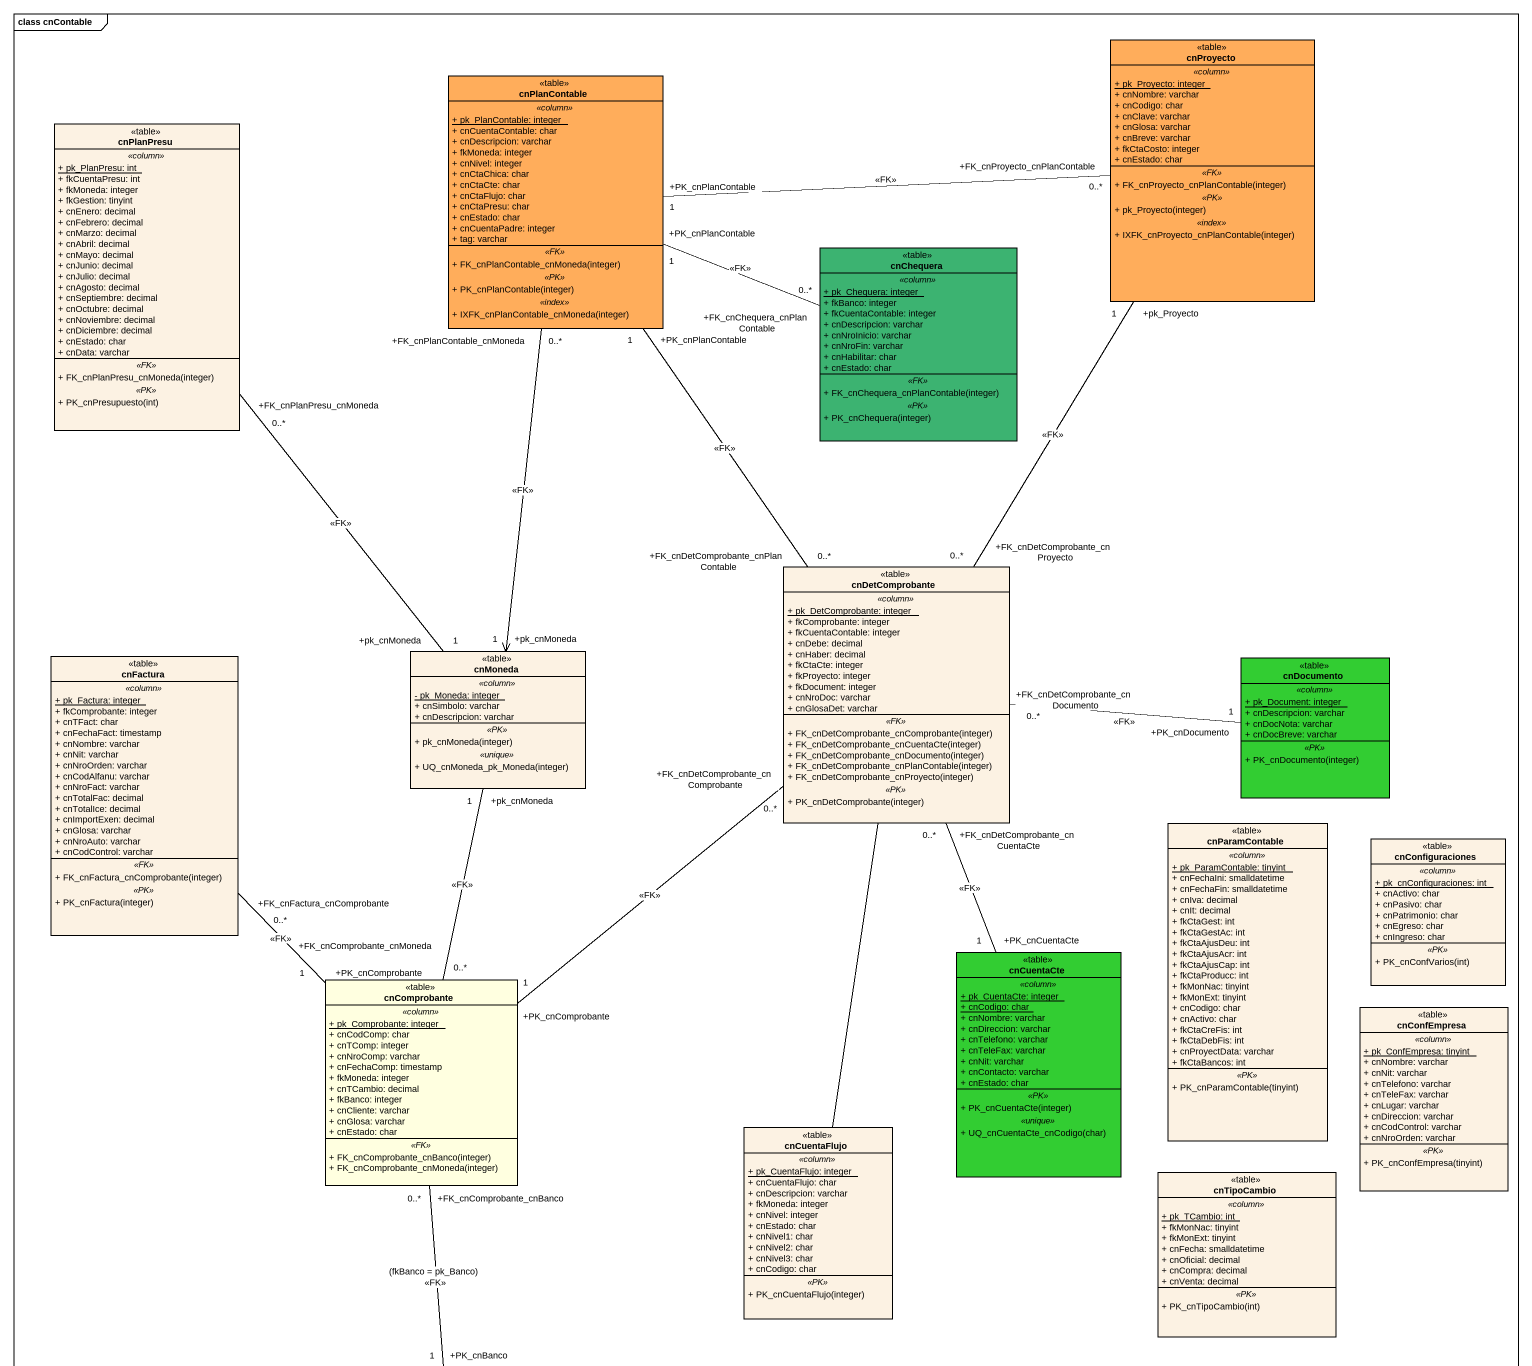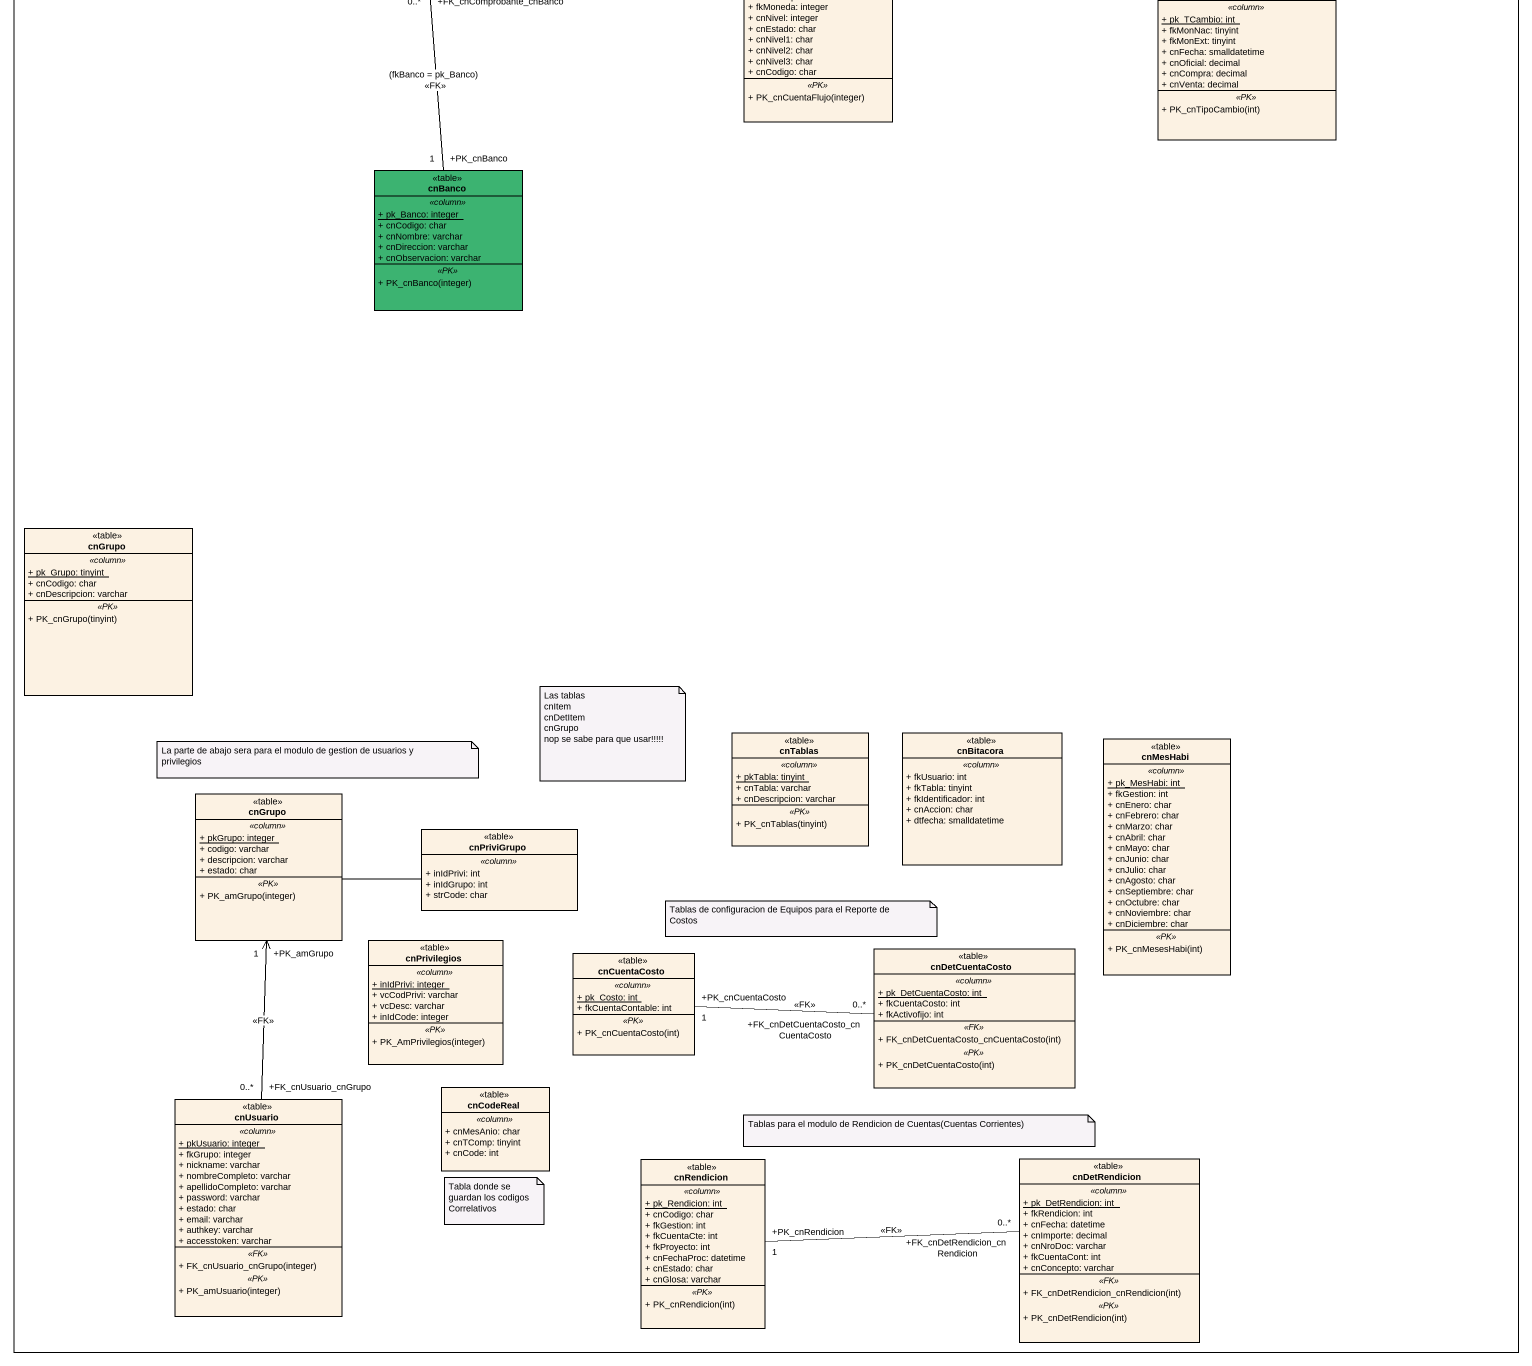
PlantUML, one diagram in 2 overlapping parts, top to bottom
@startuml
mainframe class cnContable
hide circle
hide empty members
skinparam classAttributeIconSize 0
class cnProyecto <<table>> #FFAD5B {
  .. <<column>> ..
  {static} + pk_Proyecto: integer
  + cnNombre: varchar
  + cnCodigo: char
  + cnClave: varchar
  + cnGlosa: varchar
  + cnBreve: varchar
  + fkCtaCosto: integer
  + cnEstado: char
  .. <<FK>> ..
  + FK_cnProyecto_cnPlanContable(integer)
  .. <<PK>> ..
  + pk_Proyecto(integer)
  .. <<index>> ..
  + IXFK_cnProyecto_cnPlanContable(integer)
}
class cnPlanContable <<table>> #FFAD5B {
  .. <<column>> ..
  {static} + pk_PlanContable: integer
  + cnCuentaContable: char
  + cnDescripcion: varchar
  + fkMoneda: integer
  + cnNivel: integer
  + cnCtaChica: char
  + cnCtaCte: char
  + cnCtaFlujo: char
  + cnCtaPresu: char
  + cnEstado: char
  + cnCuentaPadre: integer
  + tag: varchar
  .. <<FK>> ..
  + FK_cnPlanContable_cnMoneda(integer)
  .. <<PK>> ..
  + PK_cnPlanContable(integer)
  .. <<index>> ..
  + IXFK_cnPlanContable_cnMoneda(integer)
}
class cnPlanPresu <<table>> {
  .. <<column>> ..
  {static} + pk_PlanPresu: int
  + fkCuentaPresu: int
  + fkMoneda: integer
  + fkGestion: tinyint
  + cnEnero: decimal
  + cnFebrero: decimal
  + cnMarzo: decimal
  + cnAbril: decimal
  + cnMayo: decimal
  + cnJunio: decimal
  + cnJulio: decimal
  + cnAgosto: decimal
  + cnSeptiembre: decimal
  + cnOctubre: decimal
  + cnNoviembre: decimal
  + cnDiciembre: decimal
  + cnEstado: char
  + cnData: varchar
  .. <<FK>> ..
  + FK_cnPlanPresu_cnMoneda(integer)
  .. <<PK>> ..
  + PK_cnPresupuesto(int)
}
class cnChequera <<table>> #3CB371 {
  .. <<column>> ..
  {static} + pk_Chequera: integer
  + fkBanco: integer
  + fkCuentaContable: integer
  + cnDescripcion: varchar
  + cnNroInicio: varchar
  + cnNroFin: varchar
  + cnHabilitar: char
  + cnEstado: char
  .. <<FK>> ..
  + FK_cnChequera_cnPlanContable(integer)
  .. <<PK>> ..
  + PK_cnChequera(integer)
}
class cnDetComprobante <<table>> #FCF2E3 {
  .. <<column>> ..
  {static} + pk_DetComprobante: integer
  + fkComprobante: integer
  + fkCuentaContable: integer
  + cnDebe: decimal
  + cnHaber: decimal
  + fkCtaCte: integer
  + fkProyecto: integer
  + fkDocument: integer
  + cnNroDoc: varchar
  + cnGlosaDet: varchar
  .. <<FK>> ..
  + FK_cnDetComprobante_cnComprobante(integer)
  + FK_cnDetComprobante_cnCuentaCte(integer)
  + FK_cnDetComprobante_cnDocumento(integer)
  + FK_cnDetComprobante_cnPlanContable(integer)
  + FK_cnDetComprobante_cnProyecto(integer)
  .. <<PK>> ..
  + PK_cnDetComprobante(integer)
}
class cnFactura <<table>> {
  .. <<column>> ..
  {static} + pk_Factura: integer
  + fkComprobante: integer
  + cnTFact: char
  + cnFechaFact: timestamp
  + cnNombre: varchar
  + cnNit: varchar
  + cnNroOrden: varchar
  + cnCodAlfanu: varchar
  + cnNroFact: varchar
  + cnTotalFac: decimal
  + cnTotalIce: decimal
  + cnImportExen: decimal
  + cnGlosa: varchar
  + cnNroAuto: varchar
  + cnCodControl: varchar
  .. <<FK>> ..
  + FK_cnFactura_cnComprobante(integer)
  .. <<PK>> ..
  + PK_cnFactura(integer)
}
class cnMoneda <<table>> #FCF2E3 {
  .. <<column>> ..
  {static} - pk_Moneda: integer
  + cnSimbolo: varchar
  + cnDescripcion: varchar
  .. <<PK>> ..
  + pk_cnMoneda(integer)
  .. <<unique>> ..
  + UQ_cnMoneda_pk_Moneda(integer)
}
class cnDocumento <<table>> #32CD32 {
  .. <<column>> ..
  {static} + pk_Document: integer
  + cnDescripcion: varchar
  + cnDocNota: varchar
  + cnDocBreve: varchar
  .. <<PK>> ..
  + PK_cnDocumento(integer)
}
class cnParamContable <<table>> {
  .. <<column>> ..
  {static} + pk_ParamContable: tinyint
  + cnFechaIni: smalldatetime
  + cnFechaFin: smalldatetime
  + cnIva: decimal
  + cnIt: decimal
  + fkCtaGest: int
  + fkCtaGestAc: int
  + fkCtaAjusDeu: int
  + fkCtaAjusAcr: int
  + fkCtaAjusCap: int
  + fkCtaProducc: int
  + fkMonNac: tinyint
  + fkMonExt: tinyint
  + cnCodigo: char
  + cnActivo: char
  + fkCtaCreFis: int
  + fkCtaDebFis: int
  + cnProyectData: varchar
  + fkCtaBancos: int
  .. <<PK>> ..
  + PK_cnParamContable(tinyint)
}
class cnConfiguraciones <<table>> {
  .. <<column>> ..
  {static} + pk_cnConfiguraciones: int
  + cnActivo: char
  + cnPasivo: char
  + cnPatrimonio: char
  + cnEgreso: char
  + cnIngreso: char
  .. <<PK>> ..
  + PK_cnConfVarios(int)
}
class cnComprobante <<table>> #FFFFE0 {
  .. <<column>> ..
  {static} + pk_Comprobante: integer
  + cnCodComp: char
  + cnTComp: integer
  + cnNroComp: varchar
  + cnFechaComp: timestamp
  + fkMoneda: integer
  + cnTCambio: decimal
  + fkBanco: integer
  + cnCliente: varchar
  + cnGlosa: varchar
  + cnEstado: char
  .. <<FK>> ..
  + FK_cnComprobante_cnBanco(integer)
  + FK_cnComprobante_cnMoneda(integer)
}
class cnCuentaCte <<table>> #32CD32 {
  .. <<column>> ..
  {static} + pk_CuentaCte: integer
  {static} + cnCodigo: char
  + cnNombre: varchar
  + cnDireccion: varchar
  + cnTelefono: varchar
  + cnTeleFax: varchar
  + cnNit: varchar
  + cnContacto: varchar
  + cnEstado: char
  .. <<PK>> ..
  + PK_cnCuentaCte(integer)
  .. <<unique>> ..
  + UQ_cnCuentaCte_cnCodigo(char)
}
class cnConfEmpresa <<table>> {
  .. <<column>> ..
  {static} + pk_ConfEmpresa: tinyint
  + cnNombre: varchar
  + cnNit: varchar
  + cnTelefono: varchar
  + cnTeleFax: varchar
  + cnLugar: varchar
  + cnDireccion: varchar
  + cnCodControl: varchar
  + cnNroOrden: varchar
  .. <<PK>> ..
  + PK_cnConfEmpresa(tinyint)
}
class cnCuentaFlujo <<table>> {
  .. <<column>> ..
  {static} + pk_CuentaFlujo: integer
  + cnCuentaFlujo: char
  + cnDescripcion: varchar
  + fkMoneda: integer
  + cnNivel: integer
  + cnEstado: char
  + cnNivel1: char
  + cnNivel2: char
  + cnNivel3: char
  + cnCodigo: char
  .. <<PK>> ..
  + PK_cnCuentaFlujo(integer)
}
class cnTipoCambio <<table>> {
  .. <<column>> ..
  {static} + pk_TCambio: int
  + fkMonNac: tinyint
  + fkMonExt: tinyint
  + cnFecha: smalldatetime
  + cnOficial: decimal
  + cnCompra: decimal
  + cnVenta: decimal
  .. <<PK>> ..
  + PK_cnTipoCambio(int)
}
class cnBanco <<table>> #3CB371 {
  .. <<column>> ..
  {static} + pk_Banco: integer
  + cnCodigo: char
  + cnNombre: varchar
  + cnDireccion: varchar
  + cnObservacion: varchar
  .. <<PK>> ..
  + PK_cnBanco(integer)
}
class cnGrupo <<table>> {
  .. <<column>> ..
  {static} + pk_Grupo: tinyint
  + cnCodigo: char
  + cnDescripcion: varchar
  .. <<PK>> ..
  + PK_cnGrupo(tinyint)
}
class cnTablas <<table>> {
  .. <<column>> ..
  {static} + pkTabla: tinyint
  + cnTabla: varchar
  + cnDescripcion: varchar
  .. <<PK>> ..
  + PK_cnTablas(tinyint)
}
class cnBitacora <<table>> {
  .. <<column>> ..
  + fkUsuario: int
  + fkTabla: tinyint
  + fkIdentificador: int
  + cnAccion: char
  + dtfecha: smalldatetime
}
class cnMesHabi <<table>> {
  .. <<column>> ..
  {static} + pk_MesHabi: int
  + fkGestion: int
  + cnEnero: char
  + cnFebrero: char
  + cnMarzo: char
  + cnAbril: char
  + cnMayo: char
  + cnJunio: char
  + cnJulio: char
  + cnAgosto: char
  + cnSeptiembre: char
  + cnOctubre: char
  + cnNoviembre: char
  + cnDiciembre: char
  .. <<PK>> ..
  + PK_cnMesesHabi(int)
}
class "cnGrupo" as cnGrupo_2 <<table>> {
  .. <<column>> ..
  {static} + pkGrupo: integer
  + codigo: varchar
  + descripcion: varchar
  + estado: char
  .. <<PK>> ..
  + PK_amGrupo(integer)
}
class cnPriviGrupo <<table>> {
  .. <<column>> ..
  + inIdPrivi: int
  + inIdGrupo: int
  + strCode: char
}
class cnPrivilegios <<table>> {
  .. <<column>> ..
  {static} + inIdPrivi: integer
  + vcCodPrivi: varchar
  + vcDesc: varchar
  + inIdCode: integer
  .. <<PK>> ..
  + PK_AmPrivilegios(integer)
}
class cnDetCuentaCosto <<table>> {
  .. <<column>> ..
  {static} + pk_DetCuentaCosto: int
  + fkCuentaCosto: int
  + fkActivofijo: int
  .. <<FK>> ..
  + FK_cnDetCuentaCosto_cnCuentaCosto(int)
  .. <<PK>> ..
  + PK_cnDetCuentaCosto(int)
}
class cnCuentaCosto <<table>> {
  .. <<column>> ..
  {static} + pk_Costo: int
  + fkCuentaContable: int
  .. <<PK>> ..
  + PK_cnCuentaCosto(int)
}
class cnUsuario <<table>> {
  .. <<column>> ..
  {static} + pkUsuario: integer
  + fkGrupo: integer
  + nickname: varchar
  + nombreCompleto: varchar
  + apellidoCompleto: varchar
  + password: varchar
  + estado: char
  + email: varchar
  + authkey: varchar
  + accesstoken: varchar
  .. <<FK>> ..
  + FK_cnUsuario_cnGrupo(integer)
  .. <<PK>> ..
  + PK_amUsuario(integer)
}
class cnCodeReal <<table>> {
  .. <<column>> ..
  + cnMesAnio: char
  + cnTComp: tinyint
  + cnCode: int
}
class cnRendicion <<table>> {
  .. <<column>> ..
  {static} + pk_Rendicion: int
  + cnCodigo: char
  + fkGestion: int
  + fkCuentaCte: int
  + fkProyecto: int
  + cnFechaProc: datetime
  + cnEstado: char
  + cnGlosa: varchar
  .. <<PK>> ..
  + PK_cnRendicion(int)
}
class cnDetRendicion <<table>> {
  .. <<column>> ..
  {static} + pk_DetRendicion: int
  + fkRendicion: int
  + cnFecha: datetime
  + cnImporte: decimal
  + cnNroDoc: varchar
  + fkCuentaCont: int
  + cnConcepto: varchar
  .. <<FK>> ..
  + FK_cnDetRendicion_cnRendicion(int)
  .. <<PK>> ..
  + PK_cnDetRendicion(int)
}
cnProyecto "+FK_cnProyecto_cnPlanContable\n0..*" -left- "+PK_cnPlanContable\n1" cnPlanContable : <<FK>>
cnPlanContable "+FK_cnPlanContable_cnMoneda\n0..*" --> "+pk_cnMoneda\n1" cnMoneda : <<FK>>
cnPlanPresu "+FK_cnPlanPresu_cnMoneda\n0..*" -- "+pk_cnMoneda\n1" cnMoneda : <<FK>>
cnChequera "+FK_cnChequera_cnPlanContable\n0..*" -left- "+PK_cnPlanContable\n1" cnPlanContable : <<FK>>
cnDetComprobante "+FK_cnDetComprobante_cnProyecto\n0..*" -up- "+pk_Proyecto\n1" cnProyecto : <<FK>>
cnDetComprobante "+FK_cnDetComprobante_cnPlanContable\n0..*" -up- "+PK_cnPlanContable\n1" cnPlanContable : <<FK>>
cnDetComprobante "+FK_cnDetComprobante_cnDocumento\n0..*" -right- "+PK_cnDocumento\n1" cnDocumento : <<FK>>
cnDetComprobante "+FK_cnDetComprobante_cnComprobante\n0..*" -- "+PK_cnComprobante\n1" cnComprobante : <<FK>>
cnDetComprobante "+FK_cnDetComprobante_cnCuentaCte\n0..*" -- "+PK_cnCuentaCte\n1" cnCuentaCte : <<FK>>
cnDetComprobante -- cnCuentaFlujo
cnFactura "+FK_cnFactura_cnComprobante\n0..*" -- "+PK_cnComprobante\n1" cnComprobante : <<FK>>
cnComprobante "+FK_cnComprobante_cnMoneda\n0..*" -up- "+pk_cnMoneda\n1" cnMoneda : <<FK>>
cnComprobante "+FK_cnComprobante_cnBanco\n0..*" -- "+PK_cnBanco\n1" cnBanco : (fkBanco = pk_Banco)\n<<FK>>
cnGrupo_2 -right- cnPriviGrupo
cnDetCuentaCosto "+FK_cnDetCuentaCosto_cnCuentaCosto\n0..*" -left- "+PK_cnCuentaCosto\n1" cnCuentaCosto : <<FK>>
cnUsuario "+FK_cnUsuario_cnGrupo\n0..*" -up-> "+PK_amGrupo\n1" cnGrupo_2 : <<FK>>
cnDetRendicion "+FK_cnDetRendicion_cnRendicion\n0..*" -left- "+PK_cnRendicion\n1" cnRendicion : <<FK>>
note as N1
  Las tablas
  cnItem
  cnDetItem
  cnGrupo
  nop se sabe para que usar!!!!!
end note
note as N2
  La parte de abajo sera para el modulo de gestion de usuarios y privilegios
end note
note as N3
  Tablas de configuracion de Equipos para el Reporte de Costos
end note
note as N4
  Tablas para el modulo de Rendicion de Cuentas(Cuentas Corrientes)
end note
note as N5
  Tabla donde se guardan los codigos Correlativos
end note
@enduml
